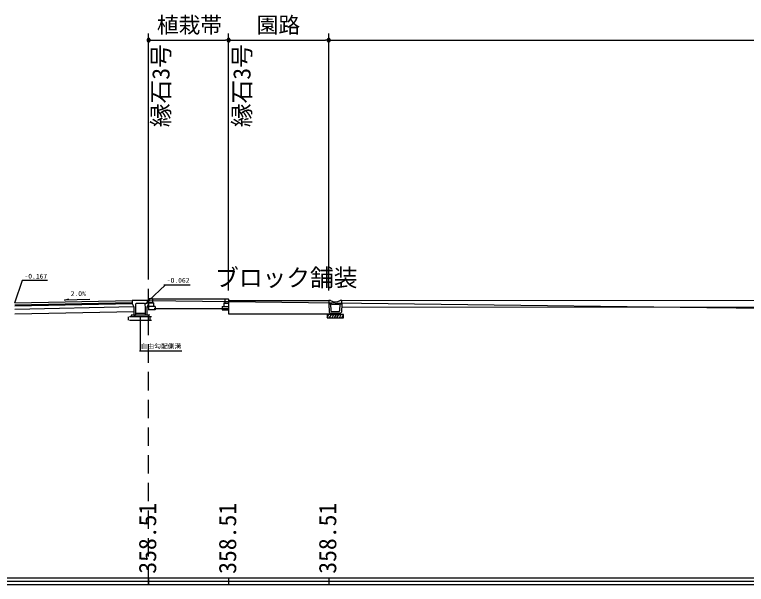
# Model space of a CAD drawing. Units: millimetres on the paper. Extents: x -84 to 7, y -133 to 191.
# Drawn here: x -68.71 to -57.62, y 26.55 to 35.19 of the extents above; entities that cross this region are included whole.
import ezdxf
from ezdxf.enums import TextEntityAlignment as Align

# ---------------------------------------------------------------- set-up
doc = ezdxf.new("R2010")
doc.units = ezdxf.units.MM
doc.header["$LTSCALE"] = 0.14
doc.linetypes.add('DASHED2', pattern=[3, 2, -1])
for name, color, linetype in [('0-1_D-BDG-3-DL-2', 7, 'Continuous'), ('0-3_D-STR-2-文字', 7, 'Continuous'), ('0-5_D-BDG-2-DL-1', 7, 'Continuous'), ('0-7_D-STR-1-計線1', 7, 'Continuous'), ('0-8_D-STR-DIM-2高さ', 7, 'Continuous'), ('0-9_D-BDG-1-現況', 7, 'Continuous'), ('0-A_D-BMK-ROW-区域', 7, 'DASHED2')]:
    doc.layers.add(name, color=color, linetype=linetype)
doc.styles.add('ＭＳ ゴシック', font='')
doc.styles.get('ＭＳ ゴシック').set_extended_font_data('MS Gothic')

msp = doc.modelspace()

# ---------------------------------------------------------------- linework, layer by layer
at = {"layer": '0-1_D-BDG-3-DL-2'}
for p, q in [((-73.8141, 26.6501), (3.4526, 26.6501)), ((-73.8141, 26.5501), (3.4526, 26.5501))]:
    msp.add_line(p, q, dxfattribs=at)
at = {"layer": '0-3_D-STR-2-文字'}
for p, q in [((-66.6806, 31.2301), (-66.6806, 34.9013)), ((-65.4677, 31.0051), (-65.4677, 34.9013)), ((-65.4677, 31.4238), (-65.4677, 34.9013)), ((-63.9503, 31.0051), (-63.9503, 34.9013)), ((-63.9503, 31.0051), (-63.9503, 34.9013)), ((-66.705, 34.7963), (-66.6562, 34.7963)), ((-66.7035, 34.8112), (-66.6577, 34.8112)), ((-66.7006, 34.7863), (-66.6606, 34.7863)), ((-66.6956, 34.8212), (-66.6656, 34.8212)), ((-66.6556, 34.8013), (-66.6306, 34.8013)), ((-66.6306, 34.8013), (-65.5177, 34.8013)), ((-65.4927, 34.8013), (-65.5177, 34.8013)), ((-65.4432, 34.8063), (-65.4921, 34.8063)), ((-65.4921, 34.7963), (-65.4432, 34.7963)), ((-65.4906, 34.8112), (-65.4448, 34.8112)), ((-65.4448, 34.7913), (-65.4906, 34.7913)), ((-65.4477, 34.8163), (-65.4877, 34.8163)), ((-65.4877, 34.7863), (-65.4477, 34.7863)), ((-65.4827, 34.8212), (-65.4527, 34.8212)), ((-65.4527, 34.7813), (-65.4827, 34.7813)), ((-65.4427, 34.8013), (-65.4177, 34.8013)), ((-65.4177, 34.8013), (-64.0003, 34.8013)), ((-63.9753, 34.8013), (-64.0003, 34.8013)), ((-63.9258, 34.8063), (-63.9747, 34.8063)), ((-63.9747, 34.7963), (-63.9258, 34.7963)), ((-63.9732, 34.8112), (-63.9274, 34.8112)), ((-63.9274, 34.7913), (-63.9732, 34.7913)), ((-63.9303, 34.8163), (-63.9703, 34.8163)), ((-63.9703, 34.7863), (-63.9303, 34.7863)), ((-63.9653, 34.8212), (-63.9353, 34.8212)), ((-63.9353, 34.7813), (-63.9653, 34.7813)), ((-63.9253, 34.8013), (-63.9003, 34.8013)), ((-63.9003, 34.8013), (-46.2905, 34.8013))]:
    msp.add_line(p, q, dxfattribs=at)
for points in [[(-66.6556, 34.8013), (-66.6558, 34.8044), (-66.6564, 34.8075), (-66.6574, 34.8105), (-66.6587, 34.8133), (-66.6604, 34.816), (-66.6624, 34.8184), (-66.6647, 34.8205), (-66.6672, 34.8224), (-66.67, 34.8239), (-66.6729, 34.8251), (-66.6759, 34.8258), (-66.679, 34.8262), (-66.6822, 34.8262), (-66.6853, 34.8258), (-66.6883, 34.8251), (-66.6912, 34.8239), (-66.694, 34.8224), (-66.6965, 34.8205), (-66.6988, 34.8184), (-66.7008, 34.816), (-66.7025, 34.8133), (-66.7038, 34.8105), (-66.7048, 34.8075), (-66.7054, 34.8044), (-66.7056, 34.8013), (-66.6806, 34.8013)], [(-66.7056, 34.8013), (-66.7054, 34.7981), (-66.7048, 34.7951), (-66.7038, 34.7921), (-66.7025, 34.7892), (-66.7008, 34.7866), (-66.6988, 34.7842), (-66.6965, 34.782), (-66.694, 34.7802), (-66.6912, 34.7787), (-66.6883, 34.7775), (-66.6853, 34.7767), (-66.6822, 34.7763), (-66.679, 34.7763), (-66.6759, 34.7767), (-66.6729, 34.7775), (-66.67, 34.7787), (-66.6672, 34.7802), (-66.6647, 34.782), (-66.6624, 34.7842), (-66.6604, 34.7866), (-66.6587, 34.7892), (-66.6574, 34.7921), (-66.6564, 34.7951), (-66.6558, 34.7981), (-66.6556, 34.8013), (-66.6806, 34.8013)], [(-65.4427, 34.8013), (-65.4429, 34.8044), (-65.4435, 34.8075), (-65.4444, 34.8105), (-65.4458, 34.8133), (-65.4475, 34.816), (-65.4495, 34.8184), (-65.4518, 34.8205), (-65.4543, 34.8224), (-65.457, 34.8239), (-65.46, 34.8251), (-65.463, 34.8258), (-65.4661, 34.8262), (-65.4693, 34.8262), (-65.4724, 34.8258), (-65.4754, 34.8251), (-65.4783, 34.8239), (-65.4811, 34.8224), (-65.4836, 34.8205), (-65.4859, 34.8184), (-65.4879, 34.816), (-65.4896, 34.8133), (-65.4909, 34.8105), (-65.4919, 34.8075), (-65.4925, 34.8044), (-65.4927, 34.8013), (-65.4677, 34.8013)], [(-65.4427, 34.8013), (-65.4429, 34.8044), (-65.4435, 34.8075), (-65.4444, 34.8105), (-65.4458, 34.8133), (-65.4475, 34.816), (-65.4495, 34.8184), (-65.4518, 34.8205), (-65.4543, 34.8224), (-65.457, 34.8239), (-65.46, 34.8251), (-65.463, 34.8258), (-65.4661, 34.8262), (-65.4693, 34.8262), (-65.4724, 34.8258), (-65.4754, 34.8251), (-65.4783, 34.8239), (-65.4811, 34.8224), (-65.4836, 34.8205), (-65.4859, 34.8184), (-65.4879, 34.816), (-65.4896, 34.8133), (-65.4909, 34.8105), (-65.4919, 34.8075), (-65.4925, 34.8044), (-65.4927, 34.8013), (-65.4677, 34.8013)], [(-65.4927, 34.8013), (-65.4925, 34.7981), (-65.4919, 34.7951), (-65.4909, 34.7921), (-65.4896, 34.7892), (-65.4879, 34.7866), (-65.4859, 34.7842), (-65.4836, 34.782), (-65.4811, 34.7802), (-65.4783, 34.7787), (-65.4754, 34.7775), (-65.4724, 34.7767), (-65.4693, 34.7763), (-65.4661, 34.7763), (-65.463, 34.7767), (-65.46, 34.7775), (-65.457, 34.7787), (-65.4543, 34.7802), (-65.4518, 34.782), (-65.4495, 34.7842), (-65.4475, 34.7866), (-65.4458, 34.7892), (-65.4444, 34.7921), (-65.4435, 34.7951), (-65.4429, 34.7981), (-65.4427, 34.8013), (-65.4677, 34.8013)], [(-65.4927, 34.8013), (-65.4925, 34.7981), (-65.4919, 34.7951), (-65.4909, 34.7921), (-65.4896, 34.7892), (-65.4879, 34.7866), (-65.4859, 34.7842), (-65.4836, 34.782), (-65.4811, 34.7802), (-65.4783, 34.7787), (-65.4754, 34.7775), (-65.4724, 34.7767), (-65.4693, 34.7763), (-65.4661, 34.7763), (-65.463, 34.7767), (-65.46, 34.7775), (-65.457, 34.7787), (-65.4543, 34.7802), (-65.4518, 34.782), (-65.4495, 34.7842), (-65.4475, 34.7866), (-65.4458, 34.7892), (-65.4444, 34.7921), (-65.4435, 34.7951), (-65.4429, 34.7981), (-65.4427, 34.8013), (-65.4677, 34.8013)], [(-63.9253, 34.8013), (-63.9255, 34.8044), (-63.9261, 34.8075), (-63.927, 34.8105), (-63.9284, 34.8133), (-63.9301, 34.816), (-63.9321, 34.8184), (-63.9343, 34.8205), (-63.9369, 34.8224), (-63.9396, 34.8239), (-63.9426, 34.8251), (-63.9456, 34.8258), (-63.9487, 34.8262), (-63.9519, 34.8262), (-63.955, 34.8258), (-63.958, 34.8251), (-63.9609, 34.8239), (-63.9637, 34.8224), (-63.9662, 34.8205), (-63.9685, 34.8184), (-63.9705, 34.816), (-63.9722, 34.8133), (-63.9735, 34.8105), (-63.9745, 34.8075), (-63.9751, 34.8044), (-63.9753, 34.8013), (-63.9503, 34.8013)], [(-63.9253, 34.8013), (-63.9255, 34.8044), (-63.9261, 34.8075), (-63.927, 34.8105), (-63.9284, 34.8133), (-63.9301, 34.816), (-63.9321, 34.8184), (-63.9343, 34.8205), (-63.9369, 34.8224), (-63.9396, 34.8239), (-63.9426, 34.8251), (-63.9456, 34.8258), (-63.9487, 34.8262), (-63.9519, 34.8262), (-63.955, 34.8258), (-63.958, 34.8251), (-63.9609, 34.8239), (-63.9637, 34.8224), (-63.9662, 34.8205), (-63.9685, 34.8184), (-63.9705, 34.816), (-63.9722, 34.8133), (-63.9735, 34.8105), (-63.9745, 34.8075), (-63.9751, 34.8044), (-63.9753, 34.8013), (-63.9503, 34.8013)], [(-63.9753, 34.8013), (-63.9751, 34.7981), (-63.9745, 34.7951), (-63.9735, 34.7921), (-63.9722, 34.7892), (-63.9705, 34.7866), (-63.9685, 34.7842), (-63.9662, 34.782), (-63.9637, 34.7802), (-63.9609, 34.7787), (-63.958, 34.7775), (-63.955, 34.7767), (-63.9519, 34.7763), (-63.9487, 34.7763), (-63.9456, 34.7767), (-63.9426, 34.7775), (-63.9396, 34.7787), (-63.9369, 34.7802), (-63.9343, 34.782), (-63.9321, 34.7842), (-63.9301, 34.7866), (-63.9284, 34.7892), (-63.927, 34.7921), (-63.9261, 34.7951), (-63.9255, 34.7981), (-63.9253, 34.8013), (-63.9503, 34.8013)], [(-63.9753, 34.8013), (-63.9751, 34.7981), (-63.9745, 34.7951), (-63.9735, 34.7921), (-63.9722, 34.7892), (-63.9705, 34.7866), (-63.9685, 34.7842), (-63.9662, 34.782), (-63.9637, 34.7802), (-63.9609, 34.7787), (-63.958, 34.7775), (-63.955, 34.7767), (-63.9519, 34.7763), (-63.9487, 34.7763), (-63.9456, 34.7767), (-63.9426, 34.7775), (-63.9396, 34.7787), (-63.9369, 34.7802), (-63.9343, 34.782), (-63.9321, 34.7842), (-63.9301, 34.7866), (-63.9284, 34.7892), (-63.927, 34.7921), (-63.9261, 34.7951), (-63.9255, 34.7981), (-63.9253, 34.8013), (-63.9503, 34.8013)]]:
    msp.add_lwpolyline(points, close=True, dxfattribs=at)
at = {"layer": '0-5_D-BDG-2-DL-1'}
msp.add_line((-76.8141, 26.6001), (3.4526, 26.6001), dxfattribs=at)
at = {"layer": '0-7_D-STR-1-計線1'}
for p, q in [((-66.6806, 30.8726), (-66.673, 30.8801)), ((-66.6806, 30.8726), (-66.6806, 30.7126)), ((-66.6206, 30.8801), (-66.673, 30.8801)), ((-66.6389, 30.8801), (-65.5277, 30.8801)), ((-66.6206, 30.8801), (-66.6206, 30.8201)), ((-65.5277, 30.8801), (-65.5277, 30.8201)), ((-65.5277, 30.8801), (-65.4753, 30.8801)), ((-65.4677, 30.8726), (-65.4753, 30.8801)), ((-65.4679, 30.8551), (-63.9503, 30.8551)), ((-65.4677, 30.8726), (-65.4677, 30.7126)), ((-63.9253, 30.8551), (-63.9503, 30.8551)), ((-63.9503, 30.8551), (-63.9503, 30.8051)), ((-63.7503, 30.8551), (-63.7753, 30.8551)), ((-63.7503, 30.8051), (-63.7503, 30.8551)), ((-66.6056, 30.8201), (-66.6806, 30.8201)), ((-66.6056, 30.8126), (-66.6806, 30.8126)), ((-66.5806, 30.7626), (-66.6806, 30.7626)), ((-66.6056, 30.8201), (-66.6056, 30.7626)), ((-66.5806, 30.7626), (-66.5806, 30.7126)), ((-65.5677, 30.7626), (-65.4677, 30.7626)), ((-65.5677, 30.7626), (-65.5677, 30.7126)), ((-65.5427, 30.8201), (-65.4677, 30.8201)), ((-65.5427, 30.8201), (-65.5427, 30.7626)), ((-65.5427, 30.8126), (-65.4677, 30.8126)), ((-63.9503, 30.8051), (-63.9453, 30.6751)), ((-63.9253, 30.8051), (-63.9503, 30.8051)), ((-63.9253, 30.8051), (-63.9164, 30.6989)), ((-63.9053, 30.8001), (-63.7953, 30.8001)), ((-63.7841, 30.6989), (-63.7753, 30.8051)), ((-63.7503, 30.8051), (-63.7753, 30.8051)), ((-63.7503, 30.8051), (-63.7553, 30.6751)), ((-66.6806, 30.7126), (-66.6806, 30.7051)), ((-66.5806, 30.7126), (-66.6806, 30.7126)), ((-66.5987, 30.7301), (-65.4677, 30.7301)), ((-65.5677, 30.7126), (-65.4677, 30.7126)), ((-65.4677, 30.7126), (-65.4677, 30.6501)), ((-65.4677, 30.6501), (-63.9253, 30.6501)), ((-63.7253, 30.6401), (-63.9753, 30.6401)), ((-63.9753, 30.6401), (-63.9753, 30.5901)), ((-63.9753, 30.5901), (-63.9464, 30.6401)), ((-63.9536, 30.6276), (-63.9608, 30.6401)), ((-63.9378, 30.5901), (-63.9089, 30.6401)), ((-63.7753, 30.6551), (-63.9253, 30.6551)), ((-63.9161, 30.6276), (-63.9233, 30.6401)), ((-63.9015, 30.6851), (-63.7991, 30.6851)), ((-63.9003, 30.5901), (-63.8714, 30.6401)), ((-63.8786, 30.6276), (-63.8858, 30.6401)), ((-63.8628, 30.5901), (-63.8339, 30.6401)), ((-63.8411, 30.6276), (-63.8483, 30.6401)), ((-63.8253, 30.5901), (-63.7964, 30.6401)), ((-63.8036, 30.6276), (-63.8108, 30.6401)), ((-63.7878, 30.5901), (-63.7589, 30.6401)), ((-63.7553, 30.6751), (-63.7753, 30.6551)), ((-63.7753, 30.6401), (-63.7753, 30.6551)), ((-63.7661, 30.6276), (-63.7733, 30.6401)), ((-63.7503, 30.5901), (-63.7253, 30.6334)), ((-63.7286, 30.6276), (-63.7358, 30.6401)), ((-63.7253, 30.5901), (-63.7253, 30.6401)), ((-63.9753, 30.5901), (-63.7253, 30.5901)), ((-63.9608, 30.5901), (-63.9681, 30.6026)), ((-63.9233, 30.5901), (-63.9306, 30.6026)), ((-63.8858, 30.5901), (-63.8931, 30.6026)), ((-63.8483, 30.5901), (-63.8556, 30.6026)), ((-63.8108, 30.5901), (-63.8181, 30.6026)), ((-63.7733, 30.5901), (-63.7806, 30.6026)), ((-63.7358, 30.5901), (-63.7431, 30.6026)), ((-66.6806, 26.6501), (-66.6806, 26.5501)), ((-65.4676, 26.6501), (-65.4676, 26.5501)), ((-65.4676, 26.6501), (-65.4676, 26.5501)), ((-63.9503, 26.6501), (-63.9503, 26.5501)), ((-63.9503, 26.6501), (-63.9503, 26.5501))]:
    msp.add_line(p, q, dxfattribs=at)
for points in [[(-47.4759, 30.7251), (-51.3181, 30.8501), (-56.6807, 30.8501), (-63.7503, 30.8551)], [(-63.9503, 30.8051), (-63.9103, 30.8051), (-63.9053, 30.8001)], [(-63.7953, 30.8001), (-63.7903, 30.8051), (-63.7503, 30.8051)], [(-47.4806, 30.6252), (-51.3198, 30.7501), (-56.6807, 30.7501), (-63.7504, 30.7551)], [(-63.9453, 30.6751), (-63.9253, 30.6551), (-63.9253, 30.6401)]]:
    msp.add_lwpolyline(points, dxfattribs=at)
msp.add_lwpolyline([(-63.7753, 30.6551), (-63.9253, 30.6551), (-63.9253, 30.6401), (-63.7753, 30.6401)], close=True, dxfattribs=at)
for centre, radius, start, end in [((-63.8503, 30.9857), 0.1506, 240.13717, 299.86283), ((-63.9015, 30.7001), 0.015, 184.76364, 270), ((-63.7991, 30.7001), 0.015, 270, 355.23636)]:
    msp.add_arc(centre, radius, start, end, dxfattribs=at)
at = {"layer": '0-9_D-BDG-1-現況'}
for p, q in [((-66.4305, 31.086), (-66.6804, 30.855)), ((-66.0518, 31.086), (-66.4488, 31.086)), ((-68.7122, 30.8194), (-66.9304, 30.855)), ((-66.6804, 30.855), (-66.9304, 30.855)), ((-66.9304, 30.855), (-66.9304, 30.8075)), ((-66.6806, 30.8075), (-66.6806, 30.855)), ((-68.7122, 30.7894), (-66.9304, 30.825)), ((-68.7122, 30.7744), (-66.9304, 30.81)), ((-68.7122, 30.7244), (-66.9069, 30.7605)), ((-66.9304, 30.8075), (-66.9054, 30.7575)), ((-66.8804, 30.7475), (-66.8804, 30.6325)), ((-66.7429, 30.8075), (-66.8679, 30.8075)), ((-66.7329, 30.7975), (-66.7429, 30.8075)), ((-66.7304, 30.8075), (-66.7336, 30.7983)), ((-66.7304, 30.7475), (-66.7329, 30.7975)), ((-66.7304, 30.6325), (-66.7304, 30.7475)), ((-66.7054, 30.7575), (-66.6804, 30.8075)), ((-66.7054, 30.6325), (-66.7054, 30.7575)), ((-68.7122, 30.6494), (-66.9054, 30.6855)), ((-66.6629, 30.6325), (-66.9479, 30.6325)), ((-66.9479, 30.6325), (-66.9479, 30.6075)), ((-66.7304, 30.6575), (-66.8804, 30.6575)), ((-66.7054, 30.6325), (-66.7304, 30.6325)), ((-66.6812, 30.6075), (-66.6812, 30.6325)), ((-66.9912, 30.6075), (-66.9912, 30.5575)), ((-66.6379, 30.6075), (-66.9729, 30.6075)), ((-66.9729, 30.5575), (-66.6379, 30.5575)), ((-66.8038, 30.0843), (-66.8038, 30.5945)), ((-66.6562, 30.5575), (-66.6562, 30.6075)), ((-66.1784, 30.0843), (-66.8205, 30.0843))]:
    msp.add_line(p, q, dxfattribs=at)
for points in [[(-68.2125, 31.1563), (-68.5999, 31.1563), (-68.7135, 30.8154)], [(-67.5708, 30.8691), (-67.9581, 30.8609), (-67.893, 30.8798)], [(-66.7029, 30.855), (-66.7079, 30.8075), (-66.7304, 30.8075)], [(-66.6987, 30.855), (-66.271, 30.8501), (-62.2448, 30.8), (-58.2187, 30.75), (-54.1926, 30.7), (-50.1665, 30.65), (-46.1404, 30.6), (-42.1143, 30.55), (-38.0882, 30.5), (-34.1824, 30.45), (-29.4433, 30.4001), (-28.9583, 30.395)], [(-66.9054, 30.7575), (-66.9054, 30.6325), (-66.8804, 30.6325)], [(-66.8679, 30.8075), (-66.8779, 30.7975), (-66.8804, 30.7475)]]:
    msp.add_lwpolyline(points, dxfattribs=at)
at = {"layer": '0-A_D-BMK-ROW-区域'}
msp.add_line((-66.6806, 26.5501), (-66.6806, 32.6001), dxfattribs=at)

# ---------------------------------------------------------------- texts
at = {"layer": '0-3_D-STR-2-文字', "style": 'ＭＳ ゴシック'}
for s, height, p in [('植栽帯', 0.2419, (-66.5565, 34.8381)), ('園路', 0.2419, (-65.0427, 34.8375)), ('ブロック舗装', 0.2639, (-65.6736, 30.989))]:
    msp.add_text(s, height=height, dxfattribs=at).set_placement(p, align=Align.BOTTOM_LEFT)
for p in [(-66.2846, 33.4812), (-65.056, 33.4812)]:
    msp.add_text('縁石3号', height=0.2639, rotation=90, dxfattribs=at).set_placement(p, align=Align.BOTTOM_LEFT)
at = {"layer": '0-8_D-STR-DIM-2高さ', "style": 'ＭＳ ゴシック'}
for p in [(-66.4869, 26.711), (-65.2738, 26.709), (-63.7565, 26.711)]:
    msp.add_text('358.51', height=0.2639, rotation=90, dxfattribs=at).set_placement(p, align=Align.BOTTOM_LEFT)
at = {"layer": '0-9_D-BDG-1-現況', "style": 'ＭＳ ゴシック'}
for s, p in [('-0.167', (-68.5633, 31.1638)), ('-0.062', (-66.4052, 31.1016)), ('2.0%', (-67.8629, 30.8997)), ('自由勾配側溝', (-66.8016, 30.1026))]:
    msp.add_text(s, height=0.07331, dxfattribs=at).set_placement(p, align=Align.BOTTOM_LEFT)

doc.saveas('drawing.dxf')
